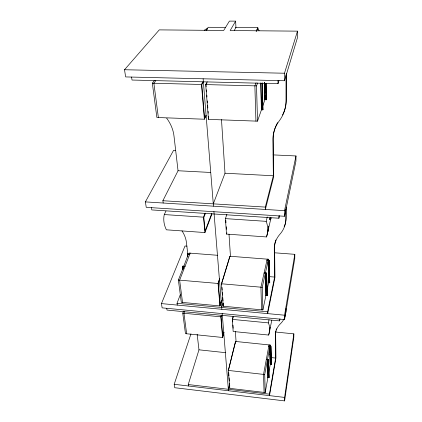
<?xml version="1.0" encoding="UTF-8"?>
<svg xmlns="http://www.w3.org/2000/svg" width="422" height="422" viewBox="0 0 422 422"><rect width="100%" height="100%" fill="white"/><g stroke="black" fill="none" stroke-linecap="round" stroke-linejoin="round"><path stroke-width="0.63" d="M285.879 209.238L285.868 218.417A34.709 28.121 15.7 0 1 279.955 234.205A34.319 26.818 8.5 0 0 274.279 249.36L274.627 277.069L267.632 311.789L267.675 313.615L274.949 277.354L274.59 247.899A34.214 26.781 8.4 0 1 275.909 239.944M286.037 74.789L286.01 100.188A39.446 36.176 25.8 0 1 279.301 120.824A38.761 34.451 5.3 0 0 272.902 140.521L273.345 175.768L265.306 207.096L265.359 209.449L273.714 176.681L273.261 139.255A38.624 34.372 5.2 0 1 275.118 127.913M286.016 308.456L286.016 309.748A30.996 22.398 13.8 0 1 285.119 315.382M286.169 207.107L286.158 216.992A34.599 28.079 15.7 0 1 284.692 225.432M286.374 73.512L286.332 99.017A39.304 36.092 25.9 0 1 282.55 115M275.613 332.035L293.854 333.855L293.817 337.262L284.597 400.9L174.74 387.718L174.196 384.289L190.96 333.886M274.432 252.778L294.809 254.324L294.762 258.491L284.57 319.565L162.122 307.86L161.452 303.597L184.994 246L186.946 246.147M273.118 154.895L295.991 155.955L295.928 161.167L284.533 216.275L146.244 207.334L145.384 201.895L173.6 150.274L175.573 150.364M235.64 21.137L230.164 30.532L297.489 31.149L297.41 37.848L284.486 80.744L125.645 76.925L124.511 69.741L159.268 29.883L223.686 30.474L229.399 21.1L235.64 21.137L235.935 27.514L234.337 30.337M268.455 270.76L268.455 271.204L268.455 270.634M268.524 270.987L268.603 270.861M268.603 270.46L268.592 270.154L268.587 270.592M270.291 354.343C270.027 355.799 270.317 353.188 270.238 354.116M270.196 354.591L270.159 354.227M268.978 377.685L268.561 359.671L268.946 377.59A0.944 0.738 0.7 0 0 268.608 377.384M267.137 295.595L266.609 273.097L267.084 295.49A1.05 0.707 -0.7 0 0 266.44 295.258M270.154 218.332L270.096 219.408L270.143 219.044M270.196 219.245L270.17 217.71L270.048 219.857L270.28 219.05M270.159 354.76L270.191 354.111M262.357 83.071L262.906 109.683A1.298 0.554 -2.1 0 0 262.109 109.52M267.923 231.631L268.519 226.076C269.283 226.582 266.366 237.686 267.553 232.142M284.597 400.9L284.597 397.418L293.854 333.855M284.57 319.565L284.565 315.208L294.809 254.324M275.893 330.922A30.722 21.448 9.6 0 0 275.645 334.15L275.935 357.93L269.5 395.625L269.468 394.169L275.65 358.056L275.371 335.706A30.806 21.459 9.7 0 1 280.466 323.721A31.086 22.413 13.8 0 0 283.959 319.027M166.737 308.297L167.006 310.064L279.622 320.894L279.96 318.979M269.041 344.927L235.518 341.451L228.323 370.426L229.742 388.351L265.216 392.544L267.849 377.79L267.675 359.729A0.728 0.554 0.3 0 1 268.36 359.802L268.413 359.829M268.635 373.412L270.244 364.386L270.127 346.425A0.765 0.57 0.4 0 1 270.797 346.494L271.299 364.207A0.971 0.738 0.8 0 0 270.724 363.986L270.687 362.071M265.216 392.544L264.705 374.53L267.421 359.845L266.277 359.723M233.16 316.268L232.337 319.38L233.166 331.481L268.64 335.057L269.13 332.504M269.858 328.675L270.106 327.398M271.784 320.245L269.5 331.381L269.547 330.331M268.64 335.057A28.649 20.092 14.7 0 0 268.376 322.883L268.999 319.712M284.533 216.275L284.528 210.657L295.991 155.955M267.21 259.155L229.863 256.244L221.471 283.769L223.249 306.24L262.874 309.938L265.876 295.706L265.338 273.287L265.623 273.176A0.818 0.527 -0.9 0 1 266.393 273.24L266.63 273.134M266.894 290.885L268.592 282.846L268.144 260.654L268.418 260.553A0.855 0.538 -0.8 0 1 269.167 260.611L269.363 260.479A1.108 0.696 -0.8 0 0 268.693 260.268L266.989 260.137M151.429 207.666L151.772 209.919L278.921 218.227L279.48 215.674M262.874 309.938L262.231 287.298L265.338 273.287L264.056 273.182M226.894 214.323L225.427 218.628L226.487 234.094L266.519 236.948L271.056 217.821M270.191 218.591L270.307 218.517M229.742 388.351L229.89 387.734M228.349 389.295L229.721 383.603M266.519 236.948A32.346 25.742 17.3 0 0 266.182 221.344L267.263 216.961M235.539 341.757L228.502 370.12L228.476 369.809M185.084 266.213L183.422 266.076A1.055 0.659 -7.5 0 0 182.684 266.182L182.763 266.366A0.797 0.501 -7.6 0 1 183.496 266.424L184.905 266.672M233.224 316.917L232.564 319.407L232.738 321.928M222.705 336.524L223.918 332.088M183.406 311.341L182.758 313.14L185.469 333.654L222.568 337.473L223.945 332.425M270.244 364.386L270.085 344.969L270.291 354.538M270.718 219.371L271.04 218.232M222.568 337.473L220.843 316.822L221.376 314.97M221.049 316.579L221.408 315.329M223.249 306.24L223.238 303.36M221.703 307.485L222.985 303.075M220.084 304.964L221.365 300.617M183.686 266.572L178.374 280.039L181.323 302.326L219.936 305.929L221.397 300.981M221.872 282.946L229.7 257.241M188.434 385.982L188.238 384.542L198.973 349.817L197.153 334.24M284.486 80.744L284.481 73.228L297.489 31.149M219.936 305.929L218.063 283.473L219.614 278.509M218.279 283.278L219.451 279.522M131.564 77.068L132.017 80.038L278.003 83.683L278.984 80.613M226.487 234.094L226.894 232.844M207.234 81.857L205.709 84.579L208.463 119.373L257.52 121.161L261.413 109.884L260.77 83.234M262.795 105.869L264.884 99.824L264.541 82.976M184.62 311.41L183.955 313.256L186.64 333.776M211.712 213.558L205.103 231.061L203.831 217.451L205.509 213.173M165.962 211.063L164.263 214.561A31.988 25.067 22 0 0 166.373 229.811L204.944 232.559L211.997 213.838M177.277 305.09L177.029 303.297L180.299 294.661M213.289 203.858L225.005 173.22L221.481 119.526M257.52 121.161L256.518 85.893L257.647 82.986M204.944 232.559L203.504 217.172L204.939 213.516M256.08 82.796L254.872 85.851L255.932 121.103M183.865 266.113L188.286 254.281A0.833 0.512 -6.9 0 0 187.574 254.223L187.489 254.065A1.081 0.659 -6.9 0 1 188.201 253.975L189.826 254.102M256.133 31.265L257.831 27.694L235.46 27.514M256.386 31.302L257.763 28.395A36.661 11.747 -3.5 0 1 259.029 30.759M208.463 119.373L208.5 116.393M154.294 80.56L152.337 83.203L156.873 117.495L204.38 119.226L206.094 115.828M204.57 118.181L206.047 115.264M163.193 203.014L162.876 200.719L178.047 170.746L174.033 136.359A37.331 30.542 35.3 0 0 166.701 118.218M206.326 84.173L206.965 83.023M201.785 84.637L203.378 81.852M204.38 119.226L201.484 84.474L203.04 81.752M206.01 30.5L208.199 27.288L225.696 27.43M206.295 30.674L207.392 29.055M155.823 80.597L153.882 83.245L158.366 117.548M262.948 109.799L262.674 109.815A0.981 0.417 -2.1 0 0 261.751 109.789L261.413 109.884M267.849 377.79L268.097 377.669A0.712 0.559 0.7 0 1 268.767 377.748L268.513 359.818M265.876 295.706L266.155 295.59A0.797 0.533 -0.6 0 1 266.899 295.658L267.015 295.68M268.592 282.846L268.856 282.745A0.833 0.549 -0.5 0 1 269.589 282.809L269.779 282.677A1.076 0.707 -0.5 0 0 269.479 282.529M270.333 364.339L270.486 364.286A0.749 0.57 0.8 0 1 271.14 364.355L271.24 364.381M264.858 95.588L264.91 99.476L264.942 95.541M264.884 99.824L265.211 99.74A1.023 0.422 -2 0 1 266.108 99.766L266.356 99.666A1.324 0.543 -2 0 0 265.543 99.508M268.498 271.209L268.492 270.892M270.244 363.922L269.848 346.072M268.086 260.221L268.376 259.182L268.476 260.564M187.505 254.234L187.837 256.803M124.511 69.741L284.481 73.228M152.337 83.203L201.484 84.474M205.709 84.579L256.518 85.893M262.748 109.831L262.247 83.176M178.047 170.746L210.657 172.466M225.005 173.22L273.345 175.768M162.876 200.719L265.306 207.096M145.384 201.895L284.528 210.657M164.263 214.561L203.504 217.172M225.427 218.628L266.182 221.344M190.195 253.153L217.53 255.284M188.476 254.413L189.668 254.503M266.894 260.553L268.144 260.654L265.449 272.807L265.981 295.653M264.167 272.702L265.913 272.844A1.081 0.696 -0.9 0 1 266.583 273.076L266.593 273.087M269.41 276.637L274.627 277.069M178.374 280.039L218.063 283.473M221.471 283.769L262.231 287.298M177.029 303.297L267.632 311.789M161.452 303.597L284.565 315.208M182.758 313.14L220.843 316.822M232.337 319.38L268.376 322.883M268.846 345.966L270.375 346.124A0.992 0.733 0.4 0 1 270.961 346.346L270.982 346.367M268.767 346.409L269.885 346.525L267.511 359.338L267.944 377.732M198.973 349.817L225.759 352.697M271.124 357.571L275.65 358.056M266.366 359.217L267.933 359.386A0.965 0.733 0.3 0 1 268.529 359.634L268.55 359.655M228.323 370.426L264.705 374.53M188.238 384.542L269.468 394.169M174.196 384.289L284.597 397.418M188.761 254.018L189.04 253.042L190.222 253.084L179.63 280.15L182.541 302.442M269.621 282.824L269.225 260.632M266.108 99.766L265.871 83.577M266.899 295.658L266.451 273.261M269.347 260.469L269.753 282.824M182.721 266.377L182.963 268.323M182.668 266.192L182.969 268.962M182.584 266.261L182.974 269.568M183.623 266.509L183.781 267.806M187.827 254.455L186.466 242.792A32.642 24.513 24.7 0 0 181.993 230.86M187.473 254.07L187.811 256.803M187.426 254.097L187.737 256.787M201.737 84.031L204.617 118.751M218.248 282.888L220.115 305.333M221.017 316.22L222.732 336.861M203.13 78.787L213.474 206.184M213.922 211.707L221.851 309.294M222.204 313.604L228.466 390.746M205.957 84.142L206.158 86.684M206.411 89.918L206.564 91.854M206.817 95.082L206.97 97.018M207.276 100.895L207.429 102.831M207.635 105.416L207.835 107.995M208.093 111.229L208.246 113.165M221.65 283.183L221.782 284.85M221.983 287.403L222.183 289.956M222.383 292.509L222.584 295.062M222.784 297.615L223.038 300.807M228.703 372.689L228.956 375.891M229.109 377.817L229.362 381.024M229.563 383.587L229.768 386.156M225.791 220.21L225.965 222.816M226.234 226.725L226.414 229.331M232.949 325.077L233.166 328.221M229.004 234.126L230.465 256.434M235.402 331.629L236.046 341.451M229.863 256.244L229.89 256.623M235.518 341.451L235.624 343.028M261.593 309.822L260.912 287.182L267.226 259.082L268.355 259.177L268.366 260.474M264.072 392.407L263.528 374.398L269.057 344.853L270.069 344.964L270.08 346.23M257.831 27.694L257.868 29.012M260.907 82.876L261.54 109.841M262.32 83.044L262.88 109.825M268.54 359.644L268.919 377.764M266.535 273.256L266.989 295.68M262.146 83.181L262.716 109.831M264.594 82.638L264.805 92.998M268.223 262.167L268.598 281.748M266.06 83.472L266.308 99.771M265.971 83.572L266.208 99.782M269.31 260.632L269.674 282.83M270.924 346.515L271.214 364.381L270.855 346.515M268.455 262.447L268.598 269.616M264.805 89.733L264.673 82.601L265.005 99.782M268.292 262.109L268.608 278.446M269.98 345.998L270.286 361.965M268.244 260.606L268.693 282.798M277.982 80.591L278.003 83.683M278.905 215.911L278.921 218.227M279.612 319.09L279.622 320.894M284.518 225.875A34.599 28.079 15.7 0 1 284.148 226.751M275.318 127.365A38.624 34.372 5.2 0 1 275.999 125.74M276.246 125.207A38.624 34.372 5.2 0 1 277.644 122.591M204.259 30.257A36.841 11.853 -3.1 0 1 207.629 28.221M285.757 311.288A31.086 22.413 13.8 0 1 284.861 316.927M276.13 329.862A30.722 21.448 9.6 0 1 276.447 328.822M270.059 218.58L270.18 219.867L270.302 217.72L270.059 218.58"/></g></svg>
